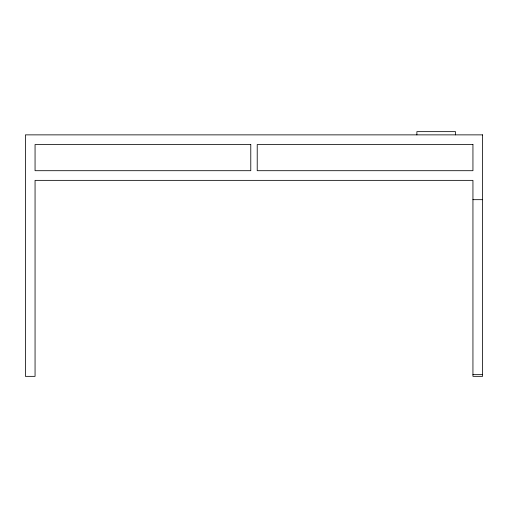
<?xml version="1.0" encoding="UTF-8"?>
<svg xmlns="http://www.w3.org/2000/svg" width="508" height="508" viewBox="0 0 508 508"><rect width="100%" height="100%" fill="white"/><g stroke="black" fill="none" stroke-linecap="round" stroke-linejoin="round"><path stroke-width="0.76" d="M472.942 199.676L482.6 199.676M472.942 374.644L482.6 374.644M455.524 134.868L455.524 131.648L416.884 131.648L416.884 134.868M482.6 134.868L25.4 134.868L25.4 376.352L35.058 376.352L35.058 180.359L472.942 180.359L472.942 376.339L482.6 376.339L482.6 134.868M250.781 144.532L35.058 144.532L35.058 170.701L250.781 170.701L250.781 144.532M472.942 144.532L257.219 144.532L257.219 170.701L472.942 170.701L472.942 144.532"/></g></svg>
